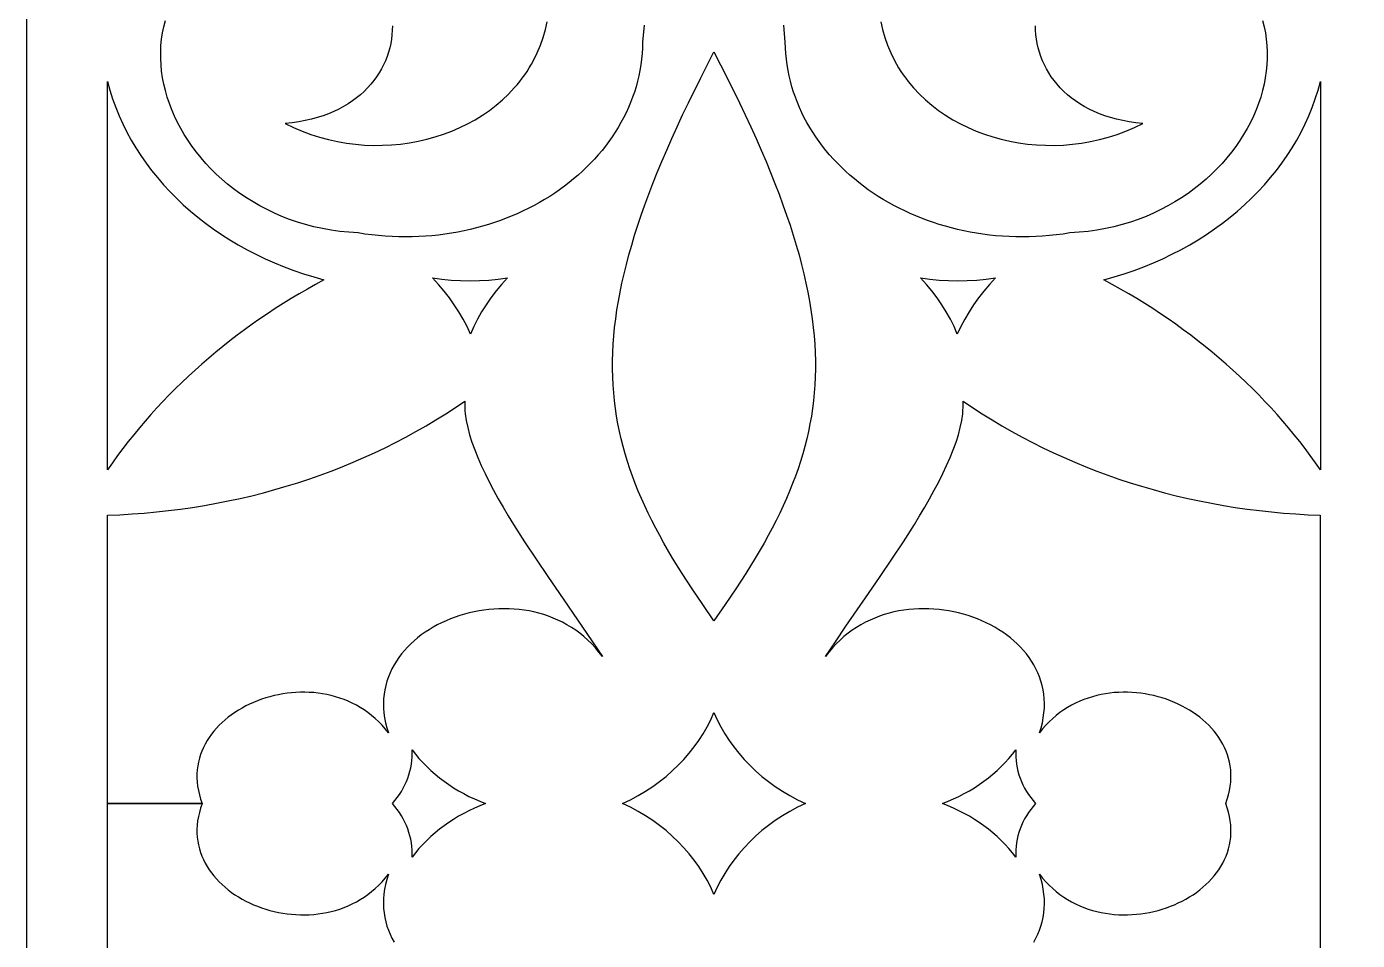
# Model space of a CAD drawing. Extents: x 1336 to 2036, y -730 to 370.
# Drawn here: x 1380.7 to 1463, y -490.3 to -433.8 of the extents above; entities that cross this region are included whole.
import ezdxf

# ---------------------------------------------------------------- set-up
doc = ezdxf.new("R2010")
doc.units = 0
doc.layers.add('LAYER_1', color=18, linetype='CONTINUOUS')
doc.layers.add('LAYER_2', color=4, linetype='CONTINUOUS')

msp = doc.modelspace()

# ---------------------------------------------------------------- linework, layer by layer
at = {"layer": 'LAYER_1'}
for points in [[(1418.905, -433.718), (1418.817, -434.758), (1418.807, -435.115), (1418.785, -435.469), (1418.751, -435.82), (1418.706, -436.168), (1418.649, -436.512), (1418.58, -436.853), (1418.501, -437.19), (1418.41, -437.524), (1418.308, -437.853), (1418.196, -438.179), (1418.073, -438.501), (1417.94, -438.818), (1417.797, -439.131), (1417.643, -439.44), (1417.48, -439.744), (1417.307, -440.044), (1417.125, -440.339), (1416.934, -440.629), (1416.733, -440.913), (1416.524, -441.193), (1416.306, -441.467), (1416.079, -441.736), (1415.844, -442), (1415.601, -442.258), (1415.35, -442.51), (1415.091, -442.756), (1414.824, -442.996), (1414.55, -443.23), (1414.269, -443.458), (1413.98, -443.679), (1413.685, -443.894), (1413.383, -444.103), (1413.074, -444.305), (1412.759, -444.499), (1412.437, -444.687), (1412.11, -444.868), (1411.777, -445.042), (1411.438, -445.208), (1411.093, -445.367), (1410.744, -445.518), (1410.389, -445.662), (1410.029, -445.798), (1409.665, -445.925), (1409.295, -446.045), (1408.922, -446.157), (1408.544, -446.26), (1408.162, -446.355), (1407.777, -446.442), (1407.387, -446.52), (1406.994, -446.589), (1406.598, -446.649), (1406.198, -446.7), (1405.796, -446.742), (1405.391, -446.775), (1404.983, -446.798), (1404.573, -446.812), (1404.16, -446.817), (1403.745, -446.811), (1403.329, -446.796), (1402.911, -446.771), (1402.491, -446.736), (1402.07, -446.69), (1401.647, -446.634), (1401.224, -446.568), (1400.658, -446.53), (1400.102, -446.472), (1399.556, -446.394), (1399.021, -446.297), (1398.498, -446.181), (1397.985, -446.047), (1397.484, -445.895), (1396.995, -445.727), (1396.518, -445.542), (1396.053, -445.342), (1395.6, -445.126), (1395.161, -444.896), (1394.734, -444.652), (1394.32, -444.395), (1393.92, -444.125), (1393.534, -443.843), (1393.162, -443.549), (1392.804, -443.244), (1392.46, -442.929), (1392.132, -442.605), (1391.818, -442.271), (1391.519, -441.928), (1391.236, -441.578), (1390.969, -441.22), (1390.718, -440.856), (1390.483, -440.485), (1390.264, -440.108), (1390.063, -439.727), (1389.878, -439.341), (1389.711, -438.952), (1389.561, -438.559), (1389.429, -438.163), (1389.314, -437.766), (1389.219, -437.367), (1389.141, -436.967), (1389.083, -436.567), (1389.043, -436.168), (1389.023, -435.769), (1389.022, -435.372), (1389.041, -434.977), (1389.08, -434.584), (1389.139, -434.196), (1389.219, -433.81), (1389.319, -433.43)], [(1403.345, -433.758), (1403.34, -434.033), (1403.32, -434.307), (1403.287, -434.58), (1403.241, -434.852), (1403.18, -435.121), (1403.106, -435.388), (1403.018, -435.652), (1402.917, -435.913), (1402.801, -436.17), (1402.672, -436.422), (1402.529, -436.669), (1402.372, -436.911), (1402.202, -437.146), (1402.017, -437.375), (1401.818, -437.597), (1401.606, -437.812), (1401.379, -438.019), (1401.138, -438.217), (1400.884, -438.406), (1400.615, -438.585), (1400.332, -438.755), (1400.035, -438.914), (1399.724, -439.062), (1399.398, -439.199), (1399.059, -439.323), (1398.705, -439.435), (1398.337, -439.534), (1397.954, -439.62), (1397.557, -439.691), (1397.146, -439.748), (1396.721, -439.791), (1397.239, -440.046), (1397.766, -440.274), (1398.302, -440.476), (1398.845, -440.65), (1399.393, -440.798), (1399.946, -440.92), (1400.503, -441.017), (1401.061, -441.087), (1401.621, -441.133), (1402.181, -441.153), (1402.739, -441.149), (1403.295, -441.121), (1403.848, -441.068), (1404.395, -440.992), (1404.937, -440.892), (1405.471, -440.77), (1405.997, -440.624), (1406.513, -440.456), (1407.018, -440.266), (1407.512, -440.054), (1407.992, -439.82), (1408.458, -439.565), (1408.908, -439.288), (1409.342, -438.992), (1409.758, -438.674), (1410.154, -438.337), (1410.531, -437.98), (1410.886, -437.603), (1411.055, -437.407), (1411.218, -437.207), (1411.376, -437.002), (1411.527, -436.792), (1411.672, -436.578), (1411.81, -436.359), (1411.942, -436.135), (1412.068, -435.907), (1412.296, -435.434), (1412.496, -434.957), (1412.666, -434.478), (1412.807, -433.995), (1412.919, -433.511)], [(1457.136, -433.43), (1457.237, -433.81), (1457.317, -434.196), (1457.376, -434.584), (1457.415, -434.977), (1457.434, -435.372), (1457.433, -435.769), (1457.413, -436.168), (1457.373, -436.567), (1457.314, -436.967), (1457.237, -437.367), (1457.141, -437.766), (1457.027, -438.163), (1456.895, -438.559), (1456.745, -438.952), (1456.578, -439.341), (1456.393, -439.727), (1456.191, -440.108), (1455.973, -440.485), (1455.738, -440.856), (1455.487, -441.22), (1455.219, -441.578), (1454.936, -441.928), (1454.638, -442.271), (1454.324, -442.605), (1453.995, -442.929), (1453.652, -443.244), (1453.294, -443.549), (1452.922, -443.843), (1452.535, -444.125), (1452.135, -444.395), (1451.722, -444.652), (1451.295, -444.896), (1450.855, -445.126), (1450.403, -445.342), (1449.938, -445.542), (1449.461, -445.727), (1448.971, -445.895), (1448.47, -446.047), (1447.958, -446.181), (1447.434, -446.297), (1446.899, -446.394), (1446.354, -446.472), (1445.798, -446.53), (1445.232, -446.568), (1444.808, -446.634), (1444.386, -446.69), (1443.965, -446.736), (1443.545, -446.771), (1443.127, -446.796), (1442.71, -446.811), (1442.296, -446.817), (1441.883, -446.812), (1441.473, -446.798), (1441.065, -446.775), (1440.66, -446.742), (1440.257, -446.7), (1439.858, -446.649), (1439.461, -446.589), (1439.069, -446.52), (1438.679, -446.442), (1438.293, -446.355), (1437.912, -446.26), (1437.534, -446.157), (1437.16, -446.045), (1436.791, -445.925), (1436.426, -445.798), (1436.067, -445.662), (1435.712, -445.518), (1435.362, -445.367), (1435.018, -445.208), (1434.679, -445.042), (1434.346, -444.868), (1434.018, -444.687), (1433.697, -444.499), (1433.382, -444.305), (1433.073, -444.103), (1432.771, -443.894), (1432.475, -443.679), (1432.187, -443.458), (1431.906, -443.23), (1431.631, -442.996), (1431.365, -442.756), (1431.106, -442.51), (1430.855, -442.258), (1430.611, -442), (1430.376, -441.736), (1430.15, -441.467), (1429.932, -441.193), (1429.722, -440.913), (1429.522, -440.629), (1429.33, -440.339), (1429.148, -440.044), (1428.976, -439.744), (1428.812, -439.44), (1428.659, -439.131), (1428.516, -438.818), (1428.383, -438.501), (1428.26, -438.179), (1428.147, -437.853), (1428.046, -437.524), (1427.955, -437.19), (1427.875, -436.853), (1427.807, -436.512), (1427.75, -436.168), (1427.704, -435.82), (1427.67, -435.469), (1427.649, -435.115), (1427.639, -434.758), (1427.551, -433.718)], [(1433.536, -433.511), (1433.649, -433.995), (1433.79, -434.478), (1433.96, -434.957), (1434.159, -435.434), (1434.388, -435.907), (1434.513, -436.135), (1434.645, -436.359), (1434.784, -436.578), (1434.929, -436.792), (1435.08, -437.002), (1435.237, -437.207), (1435.57, -437.603), (1435.925, -437.98), (1436.301, -438.337), (1436.698, -438.674), (1437.114, -438.992), (1437.547, -439.288), (1437.998, -439.565), (1438.464, -439.82), (1438.944, -440.054), (1439.438, -440.266), (1439.943, -440.456), (1440.459, -440.624), (1440.985, -440.77), (1441.519, -440.892), (1442.061, -440.992), (1442.608, -441.068), (1443.16, -441.121), (1443.716, -441.149), (1444.275, -441.153), (1444.834, -441.133), (1445.394, -441.087), (1445.953, -441.017), (1446.51, -440.92), (1447.063, -440.798), (1447.611, -440.65), (1448.154, -440.476), (1448.689, -440.274), (1449.217, -440.046), (1449.735, -439.791), (1449.309, -439.748), (1448.898, -439.691), (1448.501, -439.62), (1448.119, -439.534), (1447.751, -439.435), (1447.397, -439.323), (1447.057, -439.199), (1446.732, -439.062), (1446.421, -438.914), (1446.124, -438.755), (1445.841, -438.585), (1445.572, -438.406), (1445.317, -438.217), (1445.077, -438.019), (1444.85, -437.812), (1444.637, -437.597), (1444.439, -437.375), (1444.254, -437.146), (1444.083, -436.911), (1443.926, -436.669), (1443.783, -436.422), (1443.654, -436.17), (1443.539, -435.913), (1443.437, -435.652), (1443.349, -435.388), (1443.275, -435.121), (1443.215, -434.852), (1443.168, -434.58), (1443.135, -434.307), (1443.116, -434.033), (1443.11, -433.758)], [(1443.006, -490.438), (1443.136, -490.197), (1443.252, -489.95), (1443.355, -489.697), (1443.444, -489.438), (1443.518, -489.173), (1443.577, -488.902), (1443.62, -488.626), (1443.648, -488.344), (1443.659, -488.057), (1443.653, -487.765), (1443.629, -487.468), (1443.588, -487.167), (1443.529, -486.861), (1443.451, -486.55), (1443.353, -486.235), (1443.545, -486.476), (1443.745, -486.704), (1443.953, -486.919), (1444.168, -487.121), (1444.39, -487.311), (1444.618, -487.487), (1444.851, -487.652), (1445.091, -487.804), (1445.335, -487.944), (1445.585, -488.073), (1445.838, -488.189), (1446.096, -488.294), (1446.357, -488.388), (1446.621, -488.47), (1446.888, -488.541), (1447.157, -488.602), (1447.428, -488.652), (1447.701, -488.691), (1447.974, -488.719), (1448.249, -488.738), (1448.523, -488.746), (1448.798, -488.744), (1449.072, -488.733), (1449.345, -488.712), (1449.616, -488.682), (1449.886, -488.642), (1450.154, -488.593), (1450.42, -488.535), (1450.682, -488.469), (1450.941, -488.393), (1451.196, -488.31), (1451.447, -488.218), (1451.694, -488.118), (1451.935, -488.01), (1452.171, -487.894), (1452.402, -487.77), (1452.626, -487.639), (1452.844, -487.501), (1453.054, -487.355), (1453.257, -487.202), (1453.453, -487.043), (1453.64, -486.877), (1453.819, -486.704), (1453.988, -486.525), (1454.149, -486.34), (1454.299, -486.149), (1454.439, -485.952), (1454.569, -485.749), (1454.687, -485.541), (1454.794, -485.327), (1454.89, -485.108), (1454.973, -484.884), (1455.043, -484.655), (1455.1, -484.422), (1455.144, -484.183), (1455.174, -483.941), (1455.19, -483.694), (1455.191, -483.443), (1455.177, -483.188), (1455.147, -482.93), (1455.102, -482.668), (1455.04, -482.402), (1454.962, -482.133), (1454.866, -481.861), (1454.962, -481.589), (1455.04, -481.32), (1455.102, -481.055), (1455.147, -480.793), (1455.177, -480.534), (1455.191, -480.279), (1455.19, -480.028), (1455.174, -479.782), (1455.144, -479.539), (1455.1, -479.301), (1455.043, -479.067), (1454.973, -478.839), (1454.89, -478.615), (1454.794, -478.396), (1454.687, -478.182), (1454.569, -477.974), (1454.439, -477.771), (1454.299, -477.574), (1454.149, -477.383), (1453.988, -477.197), (1453.819, -477.018), (1453.64, -476.846), (1453.453, -476.68), (1453.257, -476.52), (1453.054, -476.368), (1452.844, -476.222), (1452.626, -476.084), (1452.402, -475.953), (1452.171, -475.829), (1451.935, -475.713), (1451.694, -475.605), (1451.447, -475.505), (1451.196, -475.413), (1450.941, -475.329), (1450.682, -475.254), (1450.42, -475.187), (1450.154, -475.129), (1449.886, -475.081), (1449.616, -475.041), (1449.345, -475.01), (1449.072, -474.989), (1448.798, -474.978), (1448.523, -474.976), (1448.249, -474.985), (1447.974, -475.003), (1447.701, -475.032), (1447.428, -475.071), (1447.157, -475.121), (1446.888, -475.181), (1446.621, -475.252), (1446.357, -475.335), (1446.096, -475.428), (1445.838, -475.533), (1445.585, -475.65), (1445.335, -475.778), (1445.091, -475.919), (1444.851, -476.071), (1444.618, -476.235), (1444.39, -476.412), (1444.168, -476.601), (1443.953, -476.803), (1443.745, -477.018), (1443.545, -477.246), (1443.353, -477.487), (1443.451, -477.172), (1443.529, -476.862), (1443.588, -476.556), (1443.629, -476.254), (1443.653, -475.957), (1443.659, -475.665), (1443.648, -475.378), (1443.62, -475.097), (1443.577, -474.82), (1443.518, -474.55), (1443.444, -474.285), (1443.355, -474.025), (1443.252, -473.772), (1443.136, -473.525), (1443.006, -473.285), (1442.864, -473.051), (1442.71, -472.824), (1442.543, -472.604), (1442.365, -472.39), (1442.177, -472.184), (1441.978, -471.986), (1441.769, -471.794), (1441.55, -471.611), (1441.322, -471.435), (1441.086, -471.268), (1440.842, -471.109), (1440.59, -470.958), (1440.331, -470.815), (1440.065, -470.682), (1439.793, -470.557), (1439.515, -470.441), (1439.232, -470.334), (1438.944, -470.237), (1438.652, -470.149), (1438.355, -470.071), (1438.055, -470.003), (1437.752, -469.945), (1437.447, -469.897), (1437.14, -469.859), (1436.83, -469.832), (1436.52, -469.816), (1436.209, -469.81), (1435.898, -469.816), (1435.587, -469.833), (1435.277, -469.861), (1434.967, -469.9), (1434.66, -469.951), (1434.355, -470.014), (1434.052, -470.089), (1433.752, -470.176), (1433.455, -470.276), (1433.163, -470.388), (1432.875, -470.513), (1432.592, -470.65), (1432.314, -470.801), (1432.042, -470.964), (1431.776, -471.142), (1431.517, -471.332), (1431.265, -471.536), (1431.02, -471.754), (1430.784, -471.986), (1430.557, -472.232), (1430.338, -472.493), (1430.129, -472.768), (1430.734, -471.855), (1431.386, -470.895), (1432.786, -468.867), (1433.508, -467.815), (1434.228, -466.747), (1434.935, -465.672), (1435.615, -464.598), (1435.942, -464.063), (1436.257, -463.532), (1436.56, -463.005), (1436.848, -462.482), (1437.12, -461.966), (1437.375, -461.457), (1437.611, -460.955), (1437.827, -460.463), (1438.021, -459.981), (1438.191, -459.509), (1438.336, -459.05), (1438.454, -458.603), (1438.544, -458.171), (1438.604, -457.753), (1438.623, -457.55), (1438.633, -457.351), (1438.636, -457.156), (1438.629, -456.966), (1439.216, -457.366), (1439.812, -457.755), (1440.417, -458.133), (1441.03, -458.5), (1441.651, -458.856), (1442.28, -459.201), (1442.917, -459.535), (1443.562, -459.857), (1444.214, -460.169), (1444.873, -460.468), (1445.538, -460.756), (1446.211, -461.033), (1446.89, -461.298), (1447.575, -461.551), (1448.266, -461.793), (1448.963, -462.022), (1449.666, -462.24), (1450.374, -462.446), (1451.086, -462.639), (1451.804, -462.821), (1452.527, -462.99), (1453.253, -463.147), (1453.984, -463.291), (1454.719, -463.424), (1455.458, -463.543), (1456.2, -463.65), (1456.945, -463.745), (1457.694, -463.826), (1458.445, -463.895), (1459.199, -463.952), (1459.956, -463.995), (1460.714, -464.025), (1460.714, -481.861), (1460.714, -499.698)], [(1385.742, -499.698), (1385.741, -481.868), (1391.589, -481.866), (1391.494, -482.138), (1391.415, -482.407), (1391.354, -482.672), (1391.308, -482.934), (1391.279, -483.192), (1391.265, -483.447), (1391.266, -483.698), (1391.282, -483.944), (1391.312, -484.187), (1391.355, -484.425), (1391.413, -484.658), (1391.483, -484.887), (1391.566, -485.111), (1391.661, -485.329), (1391.768, -485.543), (1391.887, -485.751), (1392.016, -485.954), (1392.157, -486.151), (1392.307, -486.342), (1392.467, -486.527), (1392.637, -486.706), (1392.816, -486.878), (1393.003, -487.044), (1393.198, -487.204), (1393.401, -487.356), (1393.612, -487.502), (1393.83, -487.64), (1394.054, -487.771), (1394.284, -487.894), (1394.52, -488.01), (1394.762, -488.118), (1395.008, -488.218), (1395.26, -488.31), (1395.515, -488.394), (1395.774, -488.469), (1396.036, -488.536), (1396.301, -488.593), (1396.569, -488.642), (1396.839, -488.682), (1397.111, -488.712), (1397.384, -488.733), (1397.658, -488.745), (1397.932, -488.746), (1398.207, -488.738), (1398.481, -488.719), (1398.755, -488.691), (1399.028, -488.652), (1399.299, -488.602), (1399.568, -488.542), (1399.835, -488.47), (1400.099, -488.388), (1400.36, -488.294), (1400.617, -488.189), (1400.871, -488.073), (1401.12, -487.944), (1401.365, -487.804), (1401.604, -487.652), (1401.838, -487.487), (1402.066, -487.311), (1402.288, -487.121), (1402.502, -486.919), (1402.71, -486.704), (1402.91, -486.476), (1403.102, -486.235), (1403.005, -486.55), (1402.927, -486.861), (1402.867, -487.167), (1402.826, -487.468), (1402.803, -487.765), (1402.797, -488.057), (1402.808, -488.344), (1402.836, -488.626), (1402.879, -488.902), (1402.938, -489.173), (1403.012, -489.438), (1403.1, -489.697), (1403.203, -489.95), (1403.32, -490.197), (1403.449, -490.438)]]:
    msp.add_lwpolyline(points, dxfattribs=at)
for points in [[(1423.228, -435.376), (1424.049, -436.978), (1424.809, -438.522), (1425.166, -439.273), (1425.509, -440.011), (1425.836, -440.735), (1426.149, -441.446), (1426.447, -442.145), (1426.73, -442.832), (1426.999, -443.506), (1427.254, -444.169), (1427.494, -444.821), (1427.72, -445.461), (1427.932, -446.091), (1428.131, -446.711), (1428.315, -447.321), (1428.485, -447.92), (1428.642, -448.511), (1428.786, -449.092), (1428.915, -449.665), (1429.032, -450.229), (1429.135, -450.785), (1429.225, -451.334), (1429.302, -451.875), (1429.367, -452.408), (1429.418, -452.935), (1429.456, -453.456), (1429.482, -453.97), (1429.496, -454.478), (1429.497, -454.981), (1429.486, -455.479), (1429.462, -455.971), (1429.426, -456.459), (1429.379, -456.943), (1429.319, -457.423), (1429.248, -457.899), (1429.164, -458.372), (1429.07, -458.842), (1428.963, -459.309), (1428.846, -459.774), (1428.717, -460.237), (1428.577, -460.698), (1428.426, -461.158), (1428.263, -461.617), (1428.09, -462.074), (1427.906, -462.532), (1427.712, -462.989), (1427.506, -463.447), (1427.291, -463.905), (1427.065, -464.364), (1426.828, -464.824), (1426.582, -465.286), (1426.325, -465.749), (1425.782, -466.683), (1425.2, -467.627), (1424.58, -468.586), (1423.922, -469.56), (1423.228, -470.553), (1422.533, -469.56), (1421.876, -468.586), (1421.255, -467.627), (1420.673, -466.683), (1420.13, -465.749), (1419.874, -465.286), (1419.627, -464.824), (1419.391, -464.364), (1419.165, -463.905), (1418.949, -463.447), (1418.744, -462.989), (1418.549, -462.532), (1418.366, -462.074), (1418.192, -461.617), (1418.03, -461.158), (1417.879, -460.698), (1417.739, -460.237), (1417.61, -459.774), (1417.492, -459.309), (1417.386, -458.842), (1417.291, -458.372), (1417.208, -457.899), (1417.137, -457.423), (1417.077, -456.943), (1417.029, -456.459), (1416.994, -455.971), (1416.97, -455.479), (1416.959, -454.981), (1416.96, -454.478), (1416.973, -453.97), (1416.999, -453.456), (1417.038, -452.935), (1417.089, -452.408), (1417.153, -451.875), (1417.23, -451.334), (1417.32, -450.785), (1417.424, -450.229), (1417.54, -449.665), (1417.67, -449.092), (1417.813, -448.511), (1417.97, -447.92), (1418.141, -447.321), (1418.325, -446.711), (1418.523, -446.091), (1418.735, -445.461), (1418.961, -444.821), (1419.202, -444.169), (1419.456, -443.506), (1419.725, -442.832), (1420.009, -442.145), (1420.307, -441.446), (1420.619, -440.735), (1420.947, -440.011), (1421.289, -439.273), (1421.647, -438.522), (1422.407, -436.978)], [(1385.735, -437.21), (1385.883, -437.747), (1386.052, -438.278), (1386.242, -438.802), (1386.452, -439.318), (1386.682, -439.827), (1386.932, -440.328), (1387.201, -440.821), (1387.488, -441.305), (1387.794, -441.78), (1388.118, -442.245), (1388.46, -442.701), (1388.819, -443.148), (1389.195, -443.583), (1389.588, -444.009), (1389.998, -444.423), (1390.423, -444.826), (1390.864, -445.217), (1391.32, -445.597), (1391.792, -445.964), (1392.277, -446.318), (1392.778, -446.66), (1393.292, -446.988), (1393.819, -447.303), (1394.36, -447.603), (1394.914, -447.89), (1395.48, -448.162), (1396.058, -448.419), (1396.648, -448.66), (1397.249, -448.886), (1397.862, -449.096), (1398.485, -449.29), (1399.119, -449.467), (1398.602, -449.749), (1398.091, -450.036), (1397.585, -450.33), (1397.086, -450.63), (1396.592, -450.935), (1396.104, -451.247), (1395.622, -451.565), (1395.146, -451.888), (1394.676, -452.217), (1394.213, -452.552), (1393.756, -452.892), (1393.305, -453.238), (1392.861, -453.589), (1392.423, -453.946), (1391.992, -454.308), (1391.567, -454.676), (1391.149, -455.048), (1390.738, -455.426), (1390.334, -455.809), (1389.937, -456.197), (1389.547, -456.59), (1389.164, -456.988), (1388.788, -457.391), (1388.419, -457.798), (1388.058, -458.21), (1387.704, -458.627), (1387.357, -459.049), (1387.018, -459.475), (1386.686, -459.905), (1386.363, -460.34), (1386.046, -460.779), (1385.738, -461.222)], [(1460.718, -461.222), (1460.409, -460.779), (1460.093, -460.34), (1459.769, -459.905), (1459.438, -459.475), (1459.099, -459.049), (1458.752, -458.627), (1458.398, -458.21), (1458.037, -457.798), (1457.668, -457.391), (1457.292, -456.988), (1456.909, -456.59), (1456.519, -456.197), (1456.121, -455.809), (1455.717, -455.426), (1455.306, -455.048), (1454.888, -454.676), (1454.464, -454.308), (1454.033, -453.946), (1453.595, -453.589), (1453.151, -453.238), (1452.7, -452.892), (1452.243, -452.552), (1451.779, -452.217), (1451.309, -451.888), (1450.834, -451.565), (1450.352, -451.247), (1449.864, -450.935), (1449.37, -450.63), (1448.87, -450.33), (1448.365, -450.036), (1447.853, -449.749), (1447.336, -449.467), (1447.97, -449.29), (1448.594, -449.096), (1449.206, -448.886), (1449.808, -448.66), (1450.398, -448.419), (1450.976, -448.162), (1451.542, -447.89), (1452.096, -447.603), (1452.637, -447.303), (1453.164, -446.988), (1453.678, -446.66), (1454.178, -446.318), (1454.664, -445.964), (1455.135, -445.597), (1455.592, -445.217), (1456.033, -444.826), (1456.458, -444.423), (1456.867, -444.009), (1457.26, -443.583), (1457.637, -443.148), (1457.996, -442.701), (1458.338, -442.245), (1458.662, -441.78), (1458.968, -441.305), (1459.255, -440.821), (1459.524, -440.328), (1459.773, -439.827), (1460.003, -439.318), (1460.213, -438.802), (1460.403, -438.278), (1460.573, -437.747), (1460.721, -437.21)], [(1410.464, -449.353), (1410.099, -449.748), (1409.756, -450.156), (1409.436, -450.575), (1409.138, -451.005), (1408.864, -451.446), (1408.613, -451.897), (1408.387, -452.357), (1408.185, -452.826), (1407.965, -452.359), (1407.724, -451.901), (1407.461, -451.451), (1407.176, -451.011), (1406.871, -450.581), (1406.545, -450.16), (1406.198, -449.751), (1405.832, -449.353), (1406.408, -449.431), (1406.986, -449.486), (1407.567, -449.52), (1408.148, -449.531), (1408.729, -449.52), (1409.31, -449.486), (1409.888, -449.431)], [(1440.623, -449.353), (1440.257, -449.751), (1439.911, -450.16), (1439.585, -450.581), (1439.279, -451.011), (1438.995, -451.451), (1438.732, -451.901), (1438.49, -452.359), (1438.271, -452.826), (1438.069, -452.357), (1437.842, -451.897), (1437.592, -451.446), (1437.317, -451.005), (1437.02, -450.575), (1436.699, -450.156), (1436.357, -449.748), (1435.992, -449.353), (1436.567, -449.431), (1437.146, -449.486), (1437.726, -449.52), (1438.308, -449.531), (1438.889, -449.52), (1439.469, -449.486), (1440.048, -449.431)], [(1407.826, -456.966), (1407.82, -457.156), (1407.822, -457.351), (1407.833, -457.55), (1407.851, -457.753), (1407.912, -458.171), (1408.002, -458.603), (1408.12, -459.05), (1408.265, -459.509), (1408.435, -459.981), (1408.629, -460.463), (1408.844, -460.955), (1409.08, -461.457), (1409.335, -461.966), (1409.608, -462.482), (1409.896, -463.005), (1410.198, -463.532), (1410.514, -464.063), (1410.84, -464.598), (1411.521, -465.672), (1412.227, -466.747), (1412.948, -467.815), (1413.67, -468.867), (1415.069, -470.895), (1415.722, -471.855), (1416.327, -472.768), (1416.118, -472.493), (1415.899, -472.232), (1415.671, -471.986), (1415.435, -471.754), (1415.191, -471.536), (1414.939, -471.332), (1414.68, -471.142), (1414.414, -470.964), (1414.142, -470.801), (1413.864, -470.65), (1413.581, -470.513), (1413.293, -470.388), (1413, -470.276), (1412.704, -470.176), (1412.404, -470.089), (1412.101, -470.014), (1411.796, -469.951), (1411.488, -469.9), (1411.179, -469.861), (1410.869, -469.833), (1410.558, -469.816), (1410.247, -469.81), (1409.936, -469.816), (1409.625, -469.832), (1409.316, -469.859), (1409.009, -469.897), (1408.703, -469.945), (1408.4, -470.003), (1408.1, -470.071), (1407.804, -470.149), (1407.512, -470.237), (1407.224, -470.334), (1406.94, -470.441), (1406.663, -470.557), (1406.39, -470.682), (1406.125, -470.815), (1405.866, -470.958), (1405.614, -471.109), (1405.369, -471.268), (1405.133, -471.435), (1404.906, -471.611), (1404.687, -471.794), (1404.478, -471.986), (1404.279, -472.184), (1404.09, -472.39), (1403.913, -472.604), (1403.746, -472.824), (1403.592, -473.051), (1403.449, -473.285), (1403.32, -473.525), (1403.203, -473.772), (1403.1, -474.025), (1403.012, -474.285), (1402.938, -474.55), (1402.879, -474.82), (1402.836, -475.097), (1402.808, -475.378), (1402.797, -475.665), (1402.803, -475.957), (1402.826, -476.254), (1402.867, -476.556), (1402.927, -476.862), (1403.005, -477.172), (1403.102, -477.487), (1402.91, -477.246), (1402.71, -477.018), (1402.502, -476.803), (1402.288, -476.601), (1402.066, -476.412), (1401.838, -476.235), (1401.604, -476.071), (1401.365, -475.919), (1401.12, -475.778), (1400.871, -475.65), (1400.617, -475.533), (1400.36, -475.428), (1400.099, -475.335), (1399.835, -475.252), (1399.568, -475.181), (1399.299, -475.121), (1399.028, -475.071), (1398.755, -475.032), (1398.481, -475.003), (1398.207, -474.985), (1397.932, -474.976), (1397.658, -474.978), (1397.384, -474.989), (1397.111, -475.01), (1396.839, -475.041), (1396.569, -475.08), (1396.301, -475.129), (1396.036, -475.187), (1395.774, -475.253), (1395.515, -475.329), (1395.26, -475.412), (1395.008, -475.504), (1394.762, -475.604), (1394.52, -475.712), (1394.284, -475.828), (1394.054, -475.952), (1393.83, -476.083), (1393.612, -476.221), (1393.401, -476.366), (1393.198, -476.519), (1393.003, -476.678), (1392.816, -476.844), (1392.637, -477.017), (1392.467, -477.196), (1392.307, -477.381), (1392.157, -477.572), (1392.016, -477.769), (1391.887, -477.971), (1391.768, -478.18), (1391.661, -478.393), (1391.566, -478.612), (1391.483, -478.836), (1391.413, -479.064), (1391.355, -479.298), (1391.312, -479.536), (1391.282, -479.778), (1391.266, -480.025), (1391.265, -480.276), (1391.279, -480.53), (1391.308, -480.788), (1391.354, -481.05), (1391.415, -481.316), (1391.494, -481.584), (1391.589, -481.856), (1385.741, -481.855), (1385.742, -464.025), (1386.5, -463.995), (1387.256, -463.952), (1388.01, -463.895), (1388.762, -463.826), (1389.51, -463.745), (1390.256, -463.65), (1390.998, -463.543), (1391.736, -463.424), (1392.471, -463.291), (1393.202, -463.147), (1393.929, -462.99), (1394.652, -462.821), (1395.369, -462.639), (1396.082, -462.446), (1396.79, -462.24), (1397.492, -462.022), (1398.189, -461.793), (1398.88, -461.551), (1399.566, -461.298), (1400.245, -461.033), (1400.917, -460.756), (1401.583, -460.468), (1402.242, -460.169), (1402.894, -459.857), (1403.539, -459.535), (1404.176, -459.201), (1404.805, -458.856), (1405.426, -458.5), (1406.039, -458.133), (1406.643, -457.755), (1407.239, -457.366)], [(1423.228, -476.239), (1423.429, -476.683), (1423.652, -477.118), (1423.897, -477.543), (1424.164, -477.958), (1424.451, -478.361), (1424.759, -478.752), (1425.087, -479.131), (1425.435, -479.497), (1425.802, -479.848), (1426.188, -480.185), (1426.593, -480.506), (1427.016, -480.812), (1427.457, -481.101), (1427.916, -481.373), (1428.392, -481.626), (1428.884, -481.861), (1428.392, -482.096), (1427.916, -482.35), (1427.457, -482.622), (1427.016, -482.911), (1426.593, -483.216), (1426.188, -483.538), (1425.802, -483.875), (1425.435, -484.226), (1425.087, -484.591), (1424.759, -484.97), (1424.451, -485.361), (1424.164, -485.765), (1423.897, -486.179), (1423.652, -486.604), (1423.429, -487.039), (1423.228, -487.483), (1423.027, -487.039), (1422.803, -486.604), (1422.558, -486.179), (1422.292, -485.765), (1422.005, -485.361), (1421.697, -484.97), (1421.369, -484.591), (1421.021, -484.226), (1420.654, -483.875), (1420.268, -483.538), (1419.863, -483.216), (1419.44, -482.911), (1418.998, -482.622), (1418.54, -482.35), (1418.064, -482.096), (1417.572, -481.861), (1418.064, -481.626), (1418.54, -481.373), (1418.998, -481.101), (1419.44, -480.812), (1419.863, -480.506), (1420.268, -480.185), (1420.654, -479.848), (1421.021, -479.497), (1421.369, -479.131), (1421.697, -478.752), (1422.005, -478.361), (1422.292, -477.958), (1422.558, -477.543), (1422.803, -477.118), (1423.027, -476.683)], [(1404.562, -478.541), (1404.771, -478.811), (1404.992, -479.073), (1405.224, -479.328), (1405.467, -479.575), (1405.72, -479.814), (1405.983, -480.045), (1406.256, -480.268), (1406.539, -480.482), (1406.83, -480.687), (1407.131, -480.883), (1407.44, -481.07), (1407.757, -481.248), (1408.082, -481.416), (1408.415, -481.575), (1408.755, -481.723), (1409.103, -481.861), (1408.755, -482), (1408.415, -482.148), (1408.082, -482.306), (1407.757, -482.474), (1407.44, -482.652), (1407.131, -482.839), (1406.83, -483.035), (1406.539, -483.241), (1406.256, -483.455), (1405.983, -483.677), (1405.72, -483.908), (1405.467, -484.147), (1405.224, -484.394), (1404.992, -484.649), (1404.771, -484.912), (1404.562, -485.181), (1404.569, -484.958), (1404.565, -484.735), (1404.55, -484.513), (1404.523, -484.293), (1404.484, -484.074), (1404.434, -483.857), (1404.374, -483.643), (1404.302, -483.431), (1404.219, -483.222), (1404.126, -483.016), (1404.022, -482.813), (1403.907, -482.614), (1403.782, -482.419), (1403.647, -482.229), (1403.502, -482.042), (1403.347, -481.861), (1403.502, -481.68), (1403.647, -481.494), (1403.782, -481.303), (1403.907, -481.108), (1404.022, -480.909), (1404.126, -480.707), (1404.219, -480.501), (1404.302, -480.292), (1404.374, -480.08), (1404.434, -479.865), (1404.484, -479.648), (1404.523, -479.43), (1404.55, -479.209), (1404.565, -478.988), (1404.569, -478.765)], [(1441.894, -478.541), (1441.886, -478.765), (1441.89, -478.988), (1441.906, -479.209), (1441.933, -479.43), (1441.972, -479.648), (1442.021, -479.865), (1442.082, -480.08), (1442.154, -480.292), (1442.236, -480.501), (1442.33, -480.707), (1442.434, -480.909), (1442.548, -481.108), (1442.673, -481.303), (1442.808, -481.494), (1442.954, -481.68), (1443.109, -481.861), (1442.954, -482.042), (1442.808, -482.229), (1442.673, -482.419), (1442.548, -482.614), (1442.434, -482.813), (1442.33, -483.016), (1442.236, -483.222), (1442.154, -483.431), (1442.082, -483.643), (1442.021, -483.857), (1441.972, -484.074), (1441.933, -484.293), (1441.906, -484.513), (1441.89, -484.735), (1441.886, -484.958), (1441.894, -485.181), (1441.684, -484.912), (1441.463, -484.649), (1441.231, -484.394), (1440.989, -484.147), (1440.735, -483.908), (1440.472, -483.677), (1440.199, -483.455), (1439.917, -483.241), (1439.625, -483.035), (1439.325, -482.839), (1439.016, -482.652), (1438.699, -482.474), (1438.373, -482.306), (1438.04, -482.148), (1437.7, -482), (1437.353, -481.861), (1437.7, -481.723), (1438.04, -481.575), (1438.373, -481.416), (1438.699, -481.248), (1439.016, -481.07), (1439.325, -480.883), (1439.625, -480.687), (1439.917, -480.482), (1440.199, -480.268), (1440.472, -480.045), (1440.735, -479.814), (1440.989, -479.575), (1441.231, -479.328), (1441.463, -479.073), (1441.684, -478.811)]]:
    msp.add_lwpolyline(points, close=True, dxfattribs=at)
at = {"layer": 'LAYER_2'}
msp.add_lwpolyline([(1990.721, -684.831), (1990.721, 325.155), (1380.735, 325.155), (1380.735, -684.831)], close=True, dxfattribs=at)

doc.saveas('drawing.dxf')
